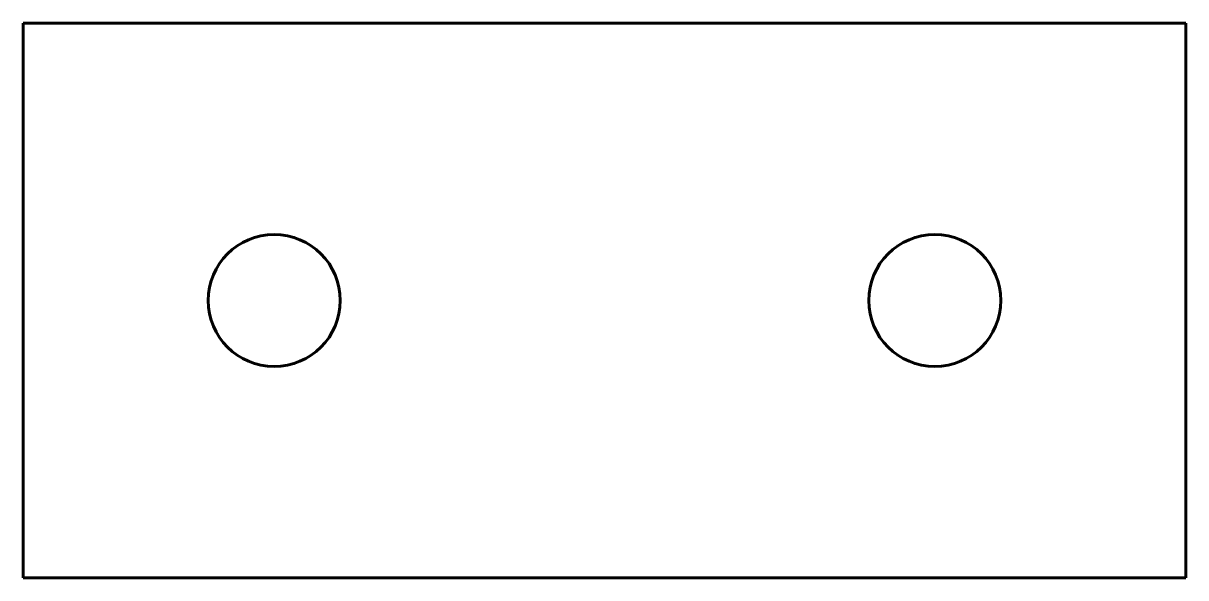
# Model space of a CAD drawing. Header units: millimetres. Extents: x -22 to 22, y -10.5 to 10.5.
import ezdxf

# ---------------------------------------------------------------- set-up
doc = ezdxf.new("R2010")
doc.units = ezdxf.units.MM
doc.linetypes.add('K5LT_BASIC', pattern=[0])

msp = doc.modelspace()

# ---------------------------------------------------------------- linework, layer by layer
at = {"color": 5, "linetype": 'K5LT_BASIC', "lineweight": 60}
for p, q in [((-22, 10.5), (-22, -10.5)), ((0, 10.5), (-22, 10.5)), ((0, 10.5), (22, 10.5)), ((22, -10.5), (22, 10.5)), ((0, -10.5), (-22, -10.5)), ((0, -10.5), (22, -10.5))]:
    msp.add_line(p, q, dxfattribs=at)
for centre in [(-12.5, 0), (12.5, 0)]:
    msp.add_circle(centre, 2.5, dxfattribs=at)

doc.saveas('drawing.dxf')
